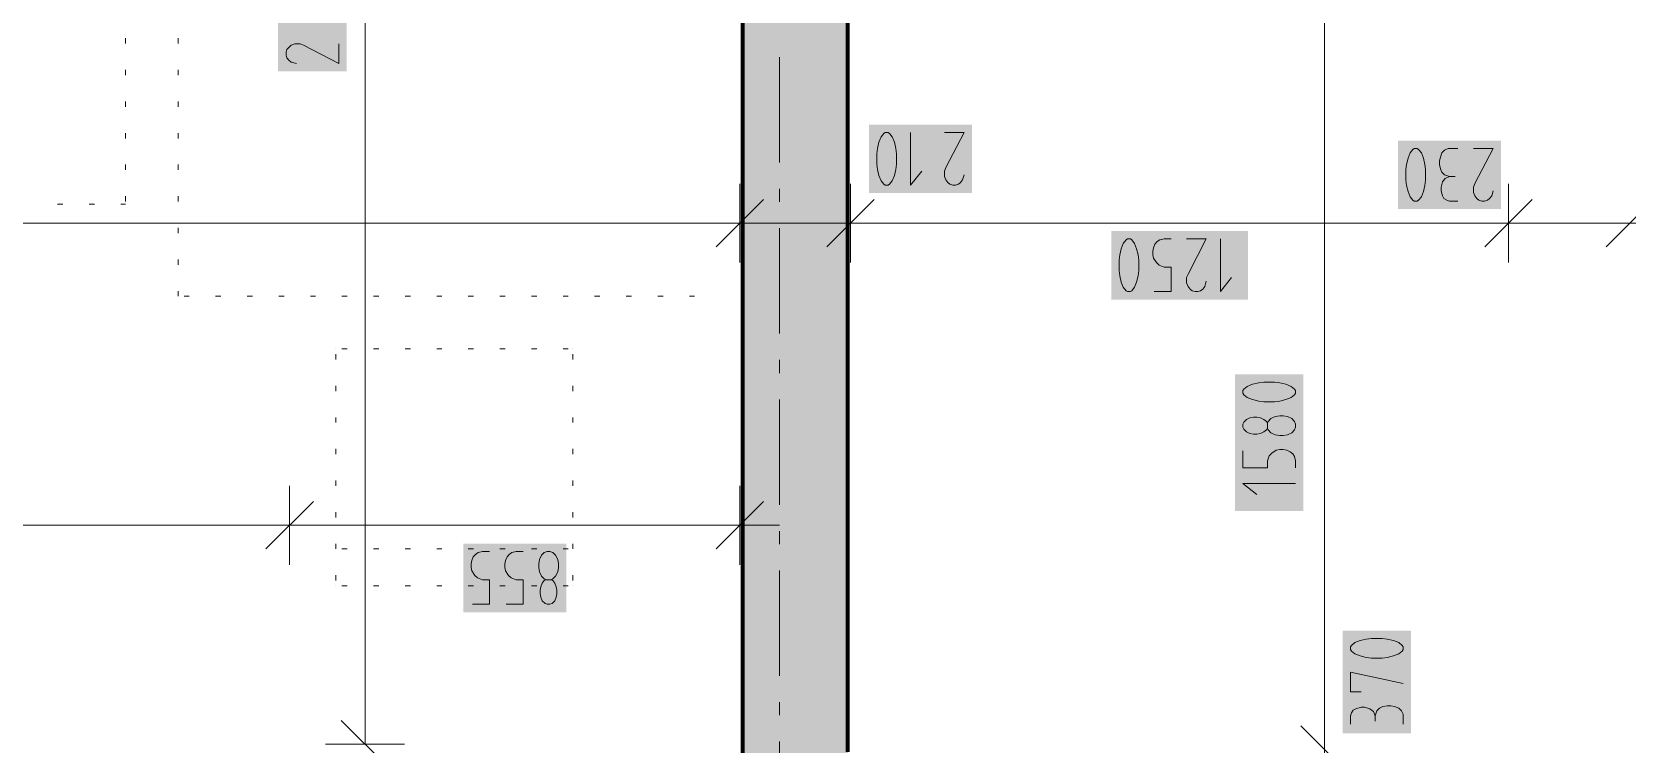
# Model space of a CAD drawing. Header units: millimetres. Extents: x 0 to 594, y 0 to 420.
# Drawn here: x 112.14 to 143.2, y 131.97 to 145.84 of the extents above; entities that cross this region are included whole.
import ezdxf

# ---------------------------------------------------------------- set-up
doc = ezdxf.new("R2010")
doc.units = ezdxf.units.MM
doc.header["$LTSCALE"] = 8
for name, color, linetype in [('PDF_Koty delkove', 7, 'Continuous'), ('PDF_Nabytek', 7, 'Continuous'), ('PDF_Osy hlavni', 7, 'Continuous'), ('PDF_Steny obvodove nosne', 7, 'Continuous')]:
    doc.layers.add(name, color=color, linetype=linetype)

msp = doc.modelspace()

# ---------------------------------------------------------------- linework, layer by layer
at = {"layer": 'PDF_Koty delkove', "lineweight": 18}
for points in [[(137.308, 111.675), (137.308, 121.261), (137.308, 128.074), (137.308, 131.867), (137.308, 148.062), (137.308, 152.569), (137.308, 168.152), (137.308, 236.262), (137.308, 239.03), (137.308, 276.442)], [(118.628, 131.969), (118.628, 149.753)], [(118.116, 145.603), (118.116, 145.219), (117.432, 145.575), (117.363, 145.603), (117.261, 145.603), (117.193, 145.575), (117.142, 145.534), (117.107, 145.493), (117.091, 145.438), (117.091, 145.384), (117.107, 145.329), (117.142, 145.288), (117.193, 145.247), (117.295, 145.219)], [(129.251, 143.876), (129.251, 142.851), (129.469, 143.124)], [(129.908, 143.876), (130.291, 143.876), (129.935, 143.193), (129.908, 143.124), (129.908, 143.021), (129.935, 142.954), (129.976, 142.903), (130.017, 142.868), (130.072, 142.851), (130.126, 142.851), (130.181, 142.868)], [(139.906, 143.565), (139.714, 143.565), (139.646, 143.531), (139.591, 143.479), (139.564, 143.394), (139.55, 143.326), (139.55, 143.257), (139.564, 143.172), (139.591, 143.104), (139.646, 143.053), (139.742, 143.018)], [(140.207, 143.565), (140.591, 143.565), (140.234, 142.882), (140.207, 142.813), (140.207, 142.711), (140.234, 142.643), (140.275, 142.592), (140.316, 142.557), (140.372, 142.54), (140.426, 142.54), (140.481, 142.557), (140.522, 142.592), (140.563, 142.643), (140.591, 142.744)], [(125.928, 142.88), (125.928, 142.111), (125.928, 141.343)], [(128.081, 142.88), (128.081, 142.111), (128.081, 141.343)], [(130.181, 142.868), (130.222, 142.903), (130.263, 142.954), (130.291, 143.055)], [(139.906, 142.54), (139.742, 142.54), (139.687, 142.557), (139.632, 142.592), (139.604, 142.643), (139.577, 142.744), (139.577, 142.813), (139.604, 142.916)], [(139.604, 142.916), (139.659, 142.984), (139.742, 143.018), (139.851, 143.018)], [(140.893, 142.88), (140.893, 142.111), (140.893, 141.343)], [(126.389, 142.573), (125.467, 141.65)], [(128.542, 142.573), (127.619, 141.65)], [(141.354, 142.573), (140.432, 141.65)], [(143.712, 142.573), (142.789, 141.65)], [(222.79, 142.111), (220.637, 142.111), (185.993, 142.111), (184.506, 142.111), (158.215, 142.111), (156.063, 142.111), (143.251, 142.111), (140.893, 142.111), (128.081, 142.111), (125.928, 142.111), (69.759, 142.111), (65.966, 142.111), (65.197, 142.111)], [(133.994, 140.779), (134.322, 140.779), (134.322, 141.256), (134.185, 141.256), (134.09, 141.291), (134.035, 141.343), (133.98, 141.428), (133.966, 141.495), (133.966, 141.564), (133.98, 141.633), (134.008, 141.7), (134.049, 141.752), (134.103, 141.786), (134.185, 141.804), (134.322, 141.804)], [(134.623, 141.804), (135.007, 141.804), (134.651, 141.12), (134.623, 141.052), (134.623, 140.949), (134.651, 140.881), (134.692, 140.83), (134.733, 140.795), (134.788, 140.779), (134.842, 140.779), (134.897, 140.795), (134.938, 140.83)], [(135.281, 141.804), (135.281, 140.779), (135.499, 141.052)], [(134.938, 140.83), (134.979, 140.881), (135.007, 140.983)], [(135.787, 138.046), (135.735, 138.101), (135.719, 138.142), (135.719, 138.196), (135.735, 138.237), (135.787, 138.292), (135.855, 138.32), (135.923, 138.333), (135.992, 138.333), (136.06, 138.32), (136.128, 138.292), (136.179, 138.251), (136.197, 138.224)], [(136.197, 138.114), (136.179, 138.087), (136.128, 138.046), (136.06, 138.019), (135.992, 138.005), (135.923, 138.005), (135.855, 138.019), (135.787, 138.046)], [(135.719, 137.676), (135.719, 137.348), (136.197, 137.348), (136.197, 137.485), (136.232, 137.58), (136.283, 137.635), (136.368, 137.69), (136.436, 137.704), (136.504, 137.704), (136.573, 137.69), (136.641, 137.662), (136.692, 137.621), (136.727, 137.567), (136.744, 137.485), (136.744, 137.348)], [(117.16, 136.998), (117.16, 136.229), (117.16, 135.46)], [(125.928, 136.998), (125.928, 136.229), (125.928, 135.46)], [(136.744, 137.046), (135.719, 137.046), (135.992, 136.828)], [(117.622, 136.69), (116.699, 135.768)], [(126.389, 136.69), (125.467, 135.768)], [(125.928, 136.229), (122.676, 136.229), (117.16, 136.229), (84.775, 136.229), (69.759, 136.229)], [(125.928, 136.229), (126.697, 136.229)], [(120.722, 134.692), (121.051, 134.692), (121.051, 135.169), (120.914, 135.169), (120.819, 135.204), (120.763, 135.255), (120.709, 135.34), (120.695, 135.408), (120.695, 135.477), (120.709, 135.545), (120.736, 135.613), (120.777, 135.664), (120.832, 135.699), (120.914, 135.717), (121.051, 135.717)], [(121.379, 134.692), (121.708, 134.692), (121.708, 135.169), (121.571, 135.169), (121.476, 135.204), (121.421, 135.255), (121.366, 135.34), (121.352, 135.408), (121.352, 135.477), (121.366, 135.545), (121.393, 135.613), (121.434, 135.664), (121.489, 135.699), (121.571, 135.717), (121.708, 135.717)], [(122.256, 135.169), (122.283, 135.152), (122.324, 135.101), (122.351, 135.033), (122.365, 134.964), (122.365, 134.896), (122.351, 134.828), (122.324, 134.759), (122.269, 134.708), (122.228, 134.692), (122.174, 134.692), (122.133, 134.708), (122.078, 134.759), (122.05, 134.828), (122.037, 134.896), (122.037, 134.964), (122.05, 135.033)], [(122.05, 135.033), (122.078, 135.101), (122.119, 135.152), (122.146, 135.169)], [(138.429, 134.027), (138.224, 134.027), (138.122, 134.013), (138.002, 133.986), (137.9, 133.945), (137.831, 133.891), (137.815, 133.863), (137.815, 133.809), (137.831, 133.781), (137.9, 133.727), (138.002, 133.686), (138.122, 133.658), (138.224, 133.644), (138.429, 133.644), (138.531, 133.658), (138.651, 133.686), (138.754, 133.727), (138.822, 133.781), (138.84, 133.809), (138.84, 133.863), (138.822, 133.891), (138.754, 133.945), (138.651, 133.986), (138.531, 134.013), (138.429, 134.027)], [(138.019, 132.987), (137.815, 132.987), (137.815, 133.37), (138.84, 133.152)], [(137.815, 132.358), (137.815, 132.522), (137.831, 132.577), (137.866, 132.631), (137.917, 132.659), (138.019, 132.686), (138.087, 132.686), (138.19, 132.659), (138.259, 132.604), (138.292, 132.522), (138.292, 132.413)], [(138.84, 132.358), (138.84, 132.549), (138.805, 132.617), (138.754, 132.672), (138.669, 132.699), (138.6, 132.713), (138.531, 132.713), (138.446, 132.699), (138.378, 132.672), (138.327, 132.617), (138.292, 132.522)], [(119.089, 131.508), (118.167, 132.431)], [(137.77, 131.406), (136.847, 132.328)], [(119.397, 131.969), (118.628, 131.969), (117.859, 131.969)]]:
    msp.add_lwpolyline(points, dxfattribs=at)
for points in [[(128.593, 143.465), (128.593, 143.26), (128.607, 143.159), (128.634, 143.039), (128.676, 142.936), (128.73, 142.868), (128.758, 142.851), (128.812, 142.851), (128.84, 142.868), (128.894, 142.936), (128.935, 143.039), (128.963, 143.159), (128.977, 143.26), (128.977, 143.465), (128.963, 143.568), (128.935, 143.688), (128.894, 143.79), (128.84, 143.859), (128.812, 143.876), (128.758, 143.876), (128.73, 143.859), (128.676, 143.79), (128.634, 143.688), (128.607, 143.568)], [(138.893, 143.154), (138.893, 142.949), (138.907, 142.848), (138.934, 142.728), (138.975, 142.625), (139.029, 142.557), (139.057, 142.54), (139.112, 142.54), (139.14, 142.557), (139.194, 142.625), (139.235, 142.728), (139.263, 142.848), (139.277, 142.949), (139.277, 143.154), (139.263, 143.257), (139.235, 143.377), (139.194, 143.479), (139.14, 143.548), (139.112, 143.565), (139.057, 143.565), (139.029, 143.548), (138.975, 143.479), (138.934, 143.377), (138.907, 143.257)], [(133.309, 141.393), (133.309, 141.188), (133.323, 141.086), (133.35, 140.966), (133.391, 140.864), (133.446, 140.795), (133.474, 140.779), (133.528, 140.779), (133.556, 140.795), (133.61, 140.864), (133.651, 140.966), (133.679, 141.086), (133.693, 141.188), (133.693, 141.393), (133.679, 141.495), (133.651, 141.615), (133.61, 141.718), (133.556, 141.786), (133.528, 141.804), (133.474, 141.804), (133.446, 141.786), (133.391, 141.718), (133.35, 141.615), (133.323, 141.495)], [(136.333, 139.018), (136.128, 139.018), (136.027, 139.004), (135.907, 138.977), (135.804, 138.935), (135.735, 138.881), (135.719, 138.853), (135.719, 138.799), (135.735, 138.771), (135.804, 138.717), (135.907, 138.676), (136.027, 138.648), (136.128, 138.634), (136.333, 138.634), (136.436, 138.648), (136.556, 138.676), (136.658, 138.717), (136.727, 138.771), (136.744, 138.799), (136.744, 138.853), (136.727, 138.881), (136.658, 138.935), (136.556, 138.977), (136.436, 139.004)], [(136.504, 138.361), (136.436, 138.361), (136.35, 138.347), (136.265, 138.306), (136.214, 138.251), (136.197, 138.224), (136.197, 138.114), (136.214, 138.087), (136.265, 138.032), (136.35, 137.991), (136.436, 137.977), (136.504, 137.977), (136.589, 137.991), (136.675, 138.032), (136.727, 138.087), (136.744, 138.142), (136.744, 138.196), (136.727, 138.251), (136.675, 138.306), (136.589, 138.347)], [(122.009, 135.477), (122.009, 135.408), (122.023, 135.323), (122.064, 135.238), (122.119, 135.187), (122.146, 135.169), (122.256, 135.169), (122.283, 135.187), (122.338, 135.238), (122.379, 135.323), (122.393, 135.408), (122.393, 135.477), (122.379, 135.562), (122.338, 135.648), (122.283, 135.699), (122.228, 135.717), (122.174, 135.717), (122.119, 135.699), (122.064, 135.648), (122.023, 135.562)]]:
    msp.add_lwpolyline(points, close=True, dxfattribs=at)
at = {"layer": 'PDF_Koty delkove', "color": 7, "lineweight": 18, "true_color": 0xffffff, "transparency": 33554559}
for points in [[(118.269, 145.065), (118.269, 147.727), (116.937, 145.065), (116.937, 147.727)], [(130.445, 144.03), (128.44, 144.03), (130.445, 142.698), (128.44, 142.698)], [(140.745, 143.719), (138.74, 143.719), (140.745, 142.387), (138.74, 142.387)], [(135.818, 141.958), (133.156, 141.958), (135.818, 140.625), (133.156, 140.625)], [(136.898, 136.509), (136.898, 139.171), (135.565, 136.509), (135.565, 139.171)], [(122.547, 135.87), (120.542, 135.87), (122.547, 134.538), (120.542, 134.538)], [(138.993, 132.176), (138.993, 134.181), (137.661, 132.176), (137.661, 134.181)]]:
    msp.add_solid(points, dxfattribs=at)
at = {"layer": 'PDF_Nabytek', "lineweight": 13}
for points in [[(113.965, 145.608), (113.965, 145.711)], [(114.99, 145.608), (114.99, 145.711)], [(113.965, 144.993), (113.965, 145.096)], [(114.99, 144.993), (114.99, 145.096)], [(113.965, 144.378), (113.965, 144.481)], [(114.99, 144.378), (114.99, 144.481)], [(113.965, 143.763), (113.965, 143.866)], [(114.99, 143.763), (114.99, 143.866)], [(113.965, 143.148), (113.965, 143.251)], [(114.99, 143.148), (114.99, 143.251)], [(113.965, 142.533), (113.965, 142.636)], [(114.99, 142.533), (114.99, 142.636)], [(112.746, 142.484), (112.644, 142.484)], [(113.361, 142.484), (113.259, 142.484)], [(113.965, 142.484), (113.874, 142.484)], [(113.965, 142.484), (113.965, 142.484)], [(113.965, 142.484), (113.965, 142.484)], [(114.99, 141.918), (114.99, 142.021)], [(114.99, 141.303), (114.99, 141.406)], [(114.99, 140.69), (114.99, 140.791)], [(114.99, 140.69), (114.99, 140.69)], [(115.206, 140.69), (115.104, 140.69)], [(115.821, 140.69), (115.719, 140.69)], [(116.436, 140.69), (116.334, 140.69)], [(117.051, 140.69), (116.949, 140.69)], [(117.666, 140.69), (117.564, 140.69)], [(118.281, 140.69), (118.179, 140.69)], [(118.896, 140.69), (118.794, 140.69)], [(119.511, 140.69), (119.409, 140.69)], [(120.126, 140.69), (120.024, 140.69)], [(120.741, 140.69), (120.639, 140.69)], [(121.356, 140.69), (121.254, 140.69)], [(121.971, 140.69), (121.869, 140.69)], [(122.586, 140.69), (122.484, 140.69)], [(123.201, 140.69), (123.099, 140.69)], [(123.816, 140.69), (123.714, 140.69)], [(124.431, 140.69), (124.329, 140.69)], [(125.046, 140.69), (124.944, 140.69)], [(118.061, 139.665), (118.061, 139.665)], [(118.061, 139.665), (118.061, 139.665)], [(118.061, 139.458), (118.061, 139.561)], [(118.281, 139.665), (118.179, 139.665)], [(118.896, 139.665), (118.794, 139.665)], [(119.511, 139.665), (119.409, 139.665)], [(120.126, 139.665), (120.024, 139.665)], [(120.741, 139.665), (120.639, 139.665)], [(121.356, 139.665), (121.254, 139.665)], [(121.971, 139.665), (121.869, 139.665)], [(122.586, 139.665), (122.484, 139.665)], [(122.673, 139.665), (122.673, 139.665)], [(122.673, 139.665), (122.673, 139.665)], [(122.673, 139.458), (122.673, 139.561)], [(118.061, 138.843), (118.061, 138.946)], [(122.673, 138.843), (122.673, 138.946)], [(118.061, 138.228), (118.061, 138.331)], [(122.673, 138.228), (122.673, 138.331)], [(118.061, 137.613), (118.061, 137.716)], [(122.673, 137.613), (122.673, 137.716)], [(118.061, 136.998), (118.061, 137.101)], [(122.673, 136.998), (122.673, 137.101)], [(118.061, 136.383), (118.061, 136.486)], [(122.673, 136.383), (122.673, 136.486)], [(118.061, 135.768), (118.061, 135.871)], [(118.061, 135.77), (118.061, 135.77)], [(118.281, 135.77), (118.179, 135.77)], [(118.896, 135.77), (118.794, 135.77)], [(119.511, 135.77), (119.409, 135.77)], [(120.126, 135.77), (120.024, 135.77)], [(120.741, 135.77), (120.639, 135.77)], [(121.356, 135.77), (121.254, 135.77)], [(121.971, 135.77), (121.869, 135.77)], [(122.586, 135.77), (122.484, 135.77)], [(122.673, 135.768), (122.673, 135.871)], [(122.673, 135.77), (122.673, 135.77)], [(118.061, 135.153), (118.061, 135.256)], [(122.673, 135.153), (122.673, 135.256)], [(118.061, 135.053), (118.061, 135.053)], [(118.061, 135.053), (118.061, 135.053)], [(118.281, 135.053), (118.179, 135.053)], [(118.896, 135.053), (118.794, 135.053)], [(119.511, 135.053), (119.409, 135.053)], [(120.126, 135.053), (120.024, 135.053)], [(120.741, 135.053), (120.639, 135.053)], [(121.356, 135.053), (121.254, 135.053)], [(121.971, 135.053), (121.869, 135.053)], [(122.586, 135.053), (122.484, 135.053)], [(122.673, 135.053), (122.673, 135.053)], [(122.673, 135.053), (122.673, 135.053)]]:
    msp.add_lwpolyline(points, dxfattribs=at)
at = {"layer": 'PDF_Osy hlavni', "lineweight": 18}
for points in [[(126.697, 143.293), (126.697, 145.343)], [(126.697, 142.524), (126.697, 142.781)], [(126.697, 139.962), (126.697, 142.012)], [(126.697, 139.193), (126.697, 139.449)], [(126.697, 136.631), (126.697, 138.681)], [(126.697, 135.862), (126.697, 136.118)], [(126.697, 133.3), (126.697, 135.349)], [(126.697, 132.531), (126.697, 132.787)], [(126.697, 129.968), (126.697, 132.018)]]:
    msp.add_lwpolyline(points, dxfattribs=at)
at = {"layer": 'PDF_Steny obvodove nosne', "lineweight": 70}
for points in [[(101.38, 172.2), (101.38, 170.15), (103.173, 170.15), (109.938, 170.15), (112.398, 170.15), (125.979, 170.15), (125.979, 163.437), (125.979, 160.823), (125.979, 131.969), (125.979, 129.561), (128.029, 129.561)], [(128.029, 131.816), (128.029, 172.2), (125.979, 172.2), (103.43, 172.2)]]:
    msp.add_lwpolyline(points, dxfattribs=at)
at = {"layer": 'PDF_Steny obvodove nosne', "color": 9, "lineweight": 9, "true_color": 0xc0c0c0, "transparency": 33554559}
msp.add_solid([(125.979, 172.2), (125.979, 129.561), (128.029, 172.2), (128.029, 129.561)], dxfattribs=at)

doc.saveas('drawing.dxf')
